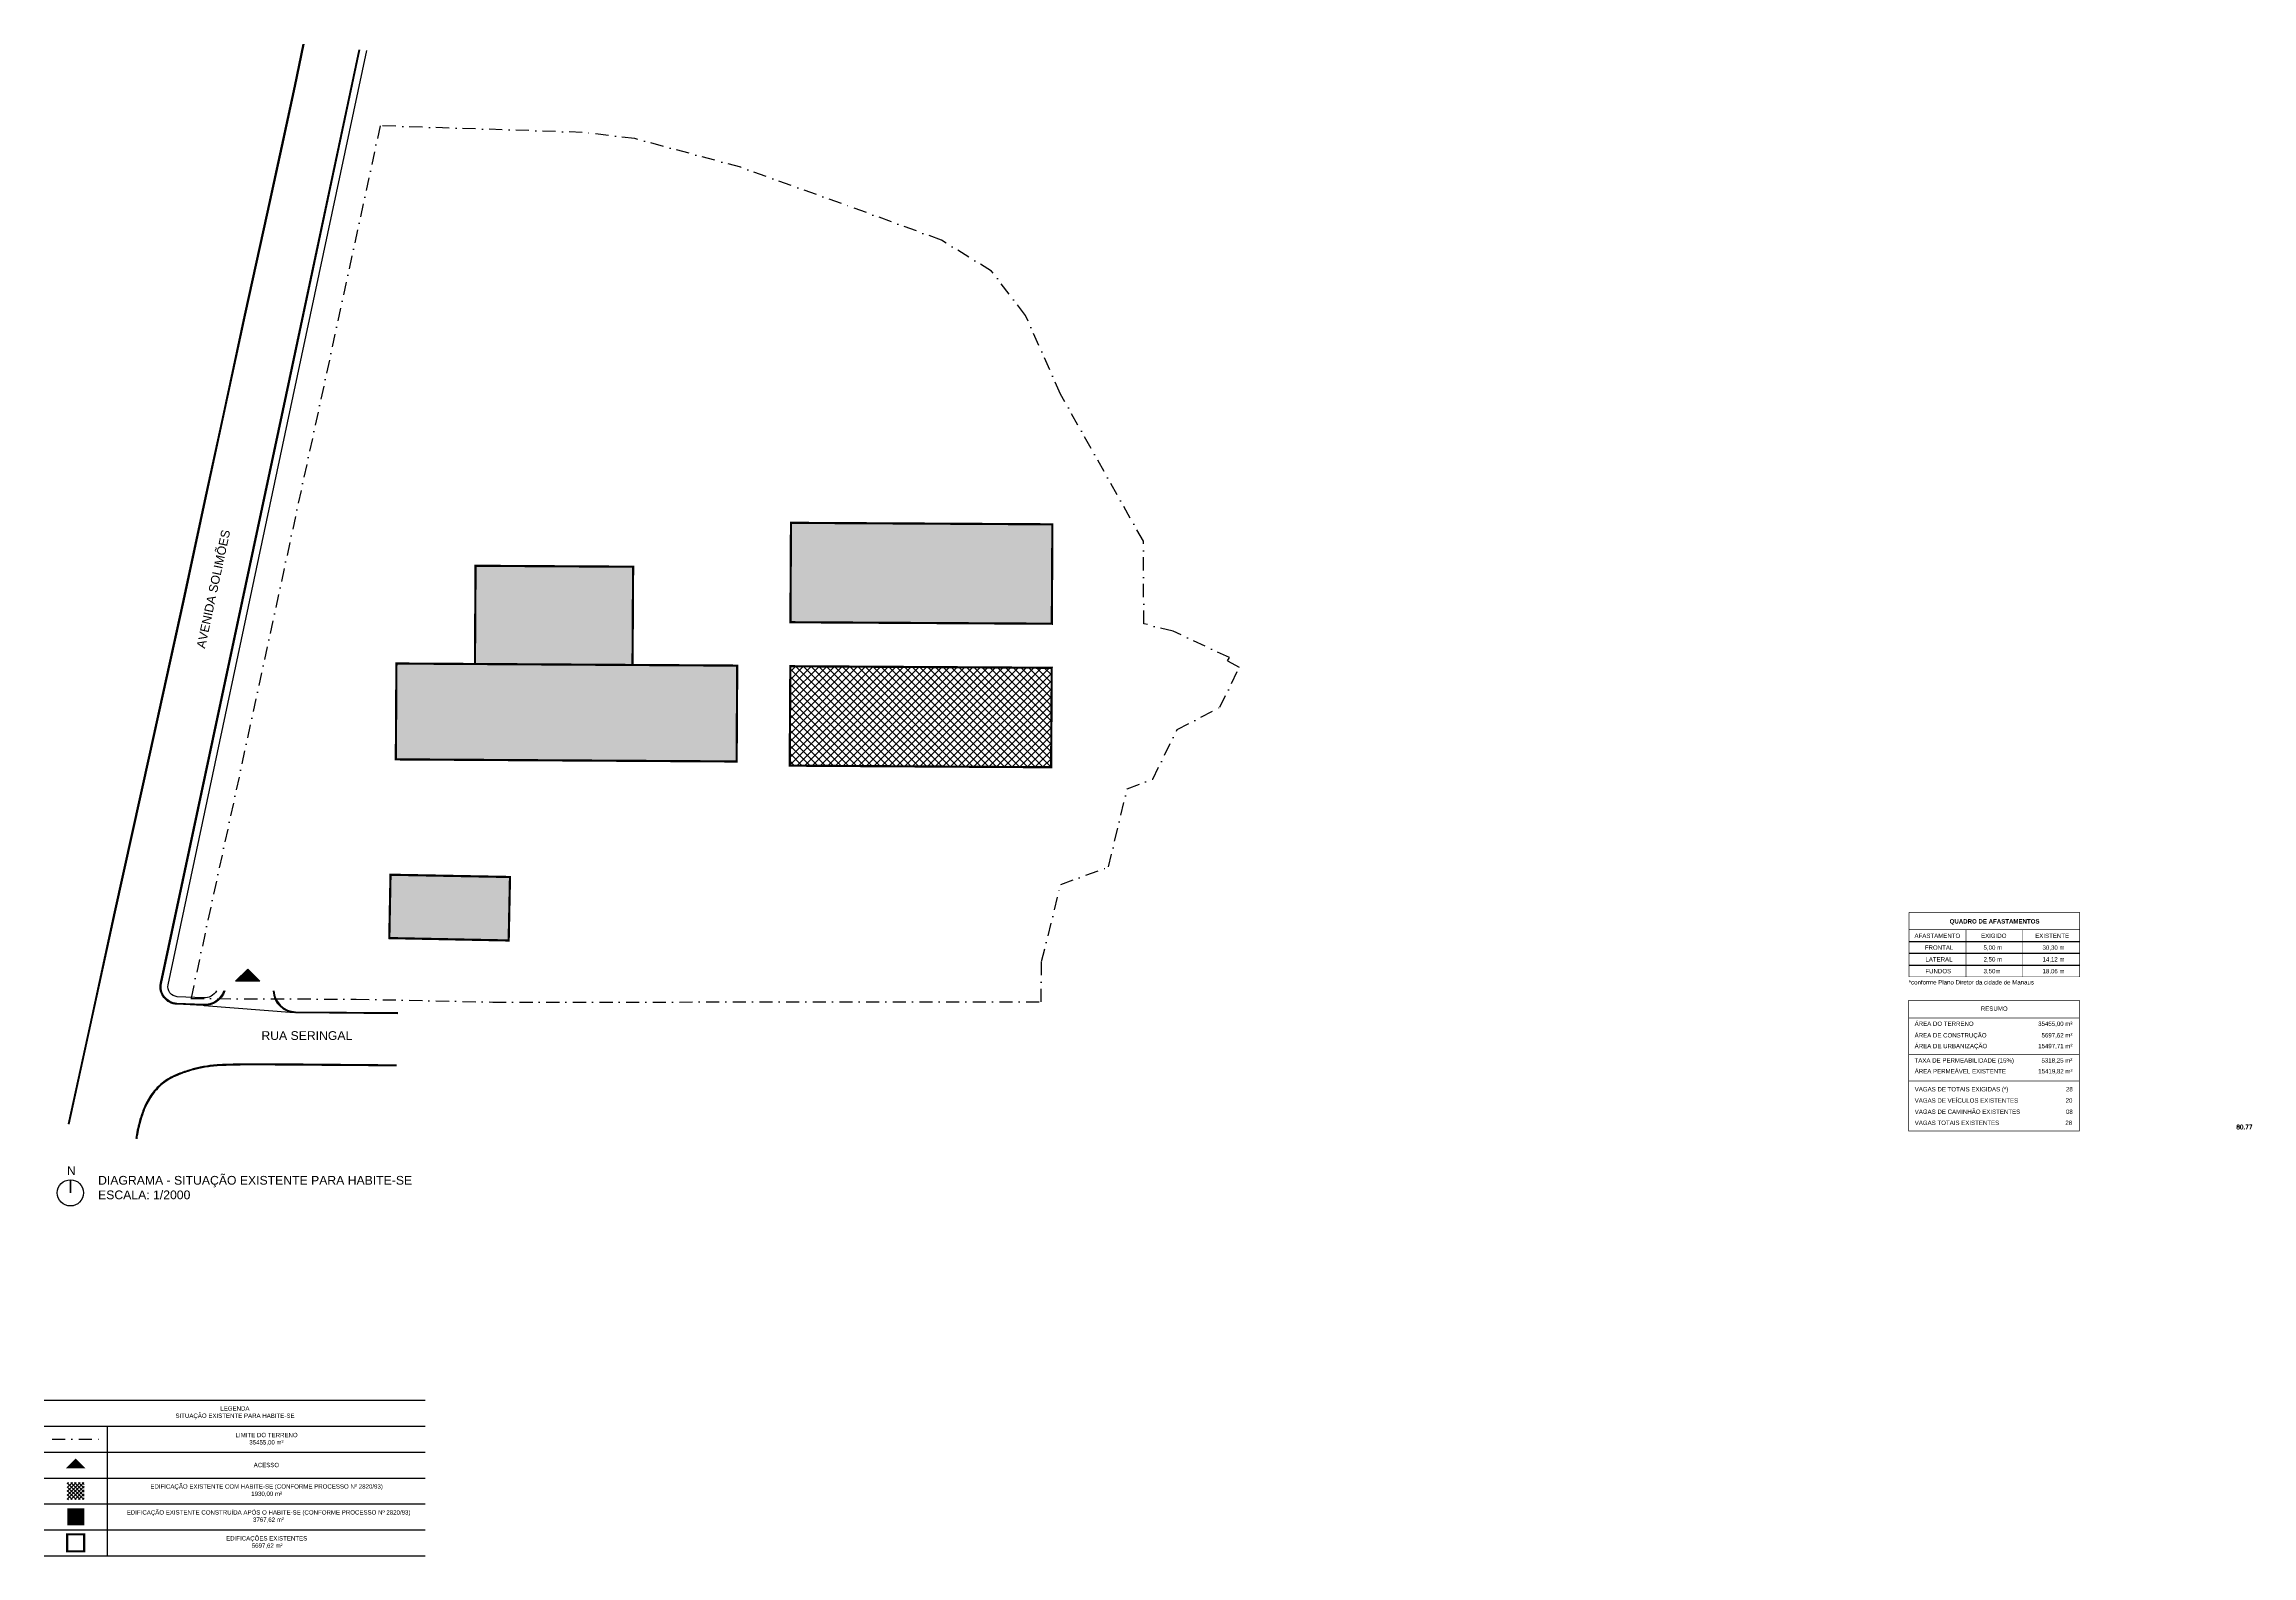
# Model space of a CAD drawing. Header units: inches. Extents: x 1286 to 7442, y -84 to 3420.
# Drawn here: x 1286 to 1791, y -84 to 262 of the extents above; entities that cross this region are included whole.
import ezdxf

# ---------------------------------------------------------------- set-up
doc = ezdxf.new("R2010")
doc.units = ezdxf.units.IN
doc.header["$LTSCALE"] = 3
doc.header["$MEASUREMENT"] = 0
doc.linetypes.add('DASHDOT', pattern=[1, 0.5, -0.25, 0, -0.25])
for name, color, linetype in [('ARQ_HATCH', 8, 'Continuous'), ('ARQ_INDICAÇÃO', 133, 'Continuous'), ('ARQ_LIMITE', 6, 'DASHDOT'), ('ARQ_PONTO', 133, 'Continuous'), ('ARQ_RUA', 250, 'Continuous'), ('ARQ_TEXTO', 133, 'Continuous')]:
    doc.layers.add(name, color=color, linetype=linetype)
doc.layers.add('ARQ_TOPOGRAFIA', color=8, linetype='Continuous', lineweight=5)
doc.styles.add('1-500', font='arial.ttf', dxfattribs={"height": 1})
doc.styles.add('ROMAN', font='romans__.ttf', dxfattribs={"height": 0.75})

msp = doc.modelspace()

# ---------------------------------------------------------------- hatches: boundary and pattern name
at = {"layer": 'ARQ_HATCH', "transparency": 33554559}
h = msp.add_hatch(color=12, dxfattribs=at)
h.dxf.hatch_style = 1
h.paths.add_polyline_path([(1444.128, 119.52), (1366.139, 120.002), (1366.004, 98.062), (1443.992, 97.581)])
h.paths.add_polyline_path([(1420.307, 142.148), (1384.248, 142.37), (1384.109, 119.891), (1420.168, 119.668)])
h.paths.add_polyline_path([(1516.252, 151.854), (1456.433, 152.199), (1456.302, 129.449), (1516.121, 129.104)])
h.paths.add_polyline_path([(1392.131, 71.144), (1364.786, 71.663), (1364.511, 57.165), (1391.829, 56.618)])
at = {"layer": 'ARQ_HATCH'}
h = msp.add_hatch(dxfattribs=at)
h.set_pattern_fill('ANSI37', color=8, scale=10)
h.paths.add_polyline_path([(1516.102, 119.012), (1456.283, 119.38), (1456.143, 96.63), (1515.962, 96.262)])
h = msp.add_hatch(dxfattribs=at)
h.set_pattern_fill('ANSI37', color=8, scale=5)
h.paths.add_polyline_path([(1294.699, -67.43), (1290.811, -67.43), (1290.811, -71.318), (1294.699, -71.318)])
at = {"layer": 'ARQ_HATCH', "transparency": 33554559}
h = msp.add_hatch(color=12, dxfattribs=at)
h.dxf.hatch_style = 1
h.paths.add_polyline_path([(1294.699, -73.364), (1290.811, -73.364), (1290.811, -77.252), (1294.699, -77.252)])
at = {"layer": 'ARQ_INDICAÇÃO'}
h = msp.add_hatch(color=256, dxfattribs=at)
h.dxf.hatch_style = 1
h.paths.add_polyline_path([(1329.32, 47.29), (1332.12, 50.09), (1334.92, 47.29)])
h = msp.add_hatch(color=256, dxfattribs=at)
h.dxf.hatch_style = 1
h.paths.add_polyline_path([(1290.515, -64.186), (1292.755, -61.946), (1294.995, -64.186)])

# ---------------------------------------------------------------- linework, layer by layer
at = {"color": 5, "const_width": 0.5}
for points in [[(1456.302, 129.449), (1516.121, 129.104), (1516.252, 151.854), (1456.433, 152.199)], [(1384.109, 119.891), (1420.168, 119.668), (1420.307, 142.148), (1384.248, 142.37)], [(1443.992, 97.581), (1366.004, 98.062), (1366.139, 120.002), (1444.128, 119.52)], [(1456.143, 96.63), (1515.962, 96.262), (1516.102, 119.012), (1456.283, 119.38)], [(1290.811, -83.187), (1294.699, -83.187), (1294.699, -79.299), (1290.811, -79.299)]]:
    msp.add_lwpolyline(points, close=True, dxfattribs=at)
msp.add_lwpolyline([(1364.511, 57.165), (1391.829, 56.618), (1392.131, 71.144), (1364.786, 71.663), (1364.511, 57.165)], dxfattribs=at)
at = {"layer": 'ARQ_INDICAÇÃO', "linetype": 'ByBlock', "const_width": 0.14}
for points in [[(1712.299, 63.078), (1751.346, 63.078)], [(1712.299, 48.295), (1712.299, 63.078)], [(1751.346, 63.078), (1751.346, 48.295)], [(1712.299, 59.075), (1751.346, 59.075)], [(1725.315, 59.075), (1725.315, 48.295)], [(1738.33, 59.075), (1738.33, 48.295)], [(1712.299, 48.295), (1751.346, 48.295)], [(1712.229, 38.896), (1751.276, 38.896)], [(1712.229, 30.563), (1751.276, 30.563)], [(1712.229, 24.482), (1751.276, 24.482)]]:
    msp.add_lwpolyline(points, dxfattribs=at)
at = {"layer": 'ARQ_INDICAÇÃO'}
for points in [[(1712.299, 56.38), (1751.346, 56.38)], [(1712.299, 53.685), (1751.346, 53.685)], [(1712.299, 50.99), (1751.346, 50.99)], [(1329.32, 47.29), (1332.12, 50.09), (1334.92, 47.29), (1329.32, 47.29)], [(1285.527, -48.602), (1372.732, -48.602)], [(1285.527, -54.537), (1372.732, -54.537)], [(1299.983, -54.537), (1299.983, -84.21)], [(1285.527, -60.472), (1372.732, -60.472)], [(1285.527, -66.406), (1372.732, -66.406)], [(1285.527, -72.341), (1372.732, -72.341)], [(1285.527, -78.276), (1372.732, -78.276)], [(1285.527, -84.21), (1372.732, -84.21)]]:
    msp.add_lwpolyline(points, dxfattribs=at)
at = {"layer": 'ARQ_INDICAÇÃO', "linetype": 'ByBlock', "const_width": 0.14}
msp.add_lwpolyline([(1712.229, 13.014), (1751.276, 13.014), (1751.276, 42.899), (1712.229, 42.899)], close=True, dxfattribs=at)
at = {"layer": 'ARQ_INDICAÇÃO', "const_width": 0.4}
msp.add_lwpolyline([(1291.527, 1.859), (1291.527, -1.141)], dxfattribs=at)
at = {"layer": 'ARQ_INDICAÇÃO'}
msp.add_circle((1291.527, -1.141), 3, dxfattribs=at)
at = {"layer": 'ARQ_LIMITE', "ltscale": 2}
msp.add_lwpolyline([(1533.345, 91.354), (1539.202, 93.554), (1544.83, 104.92), (1554.541, 109.975), (1559.032, 119.114), (1556.349, 120.588), (1556.769, 121.36), (1543.891, 127.382), (1537.172, 129.104), (1537.068, 147.977), (1518.123, 181.641), (1510.09, 199.669), (1502.341, 209.816), (1490.861, 216.902), (1467.983, 225.269), (1444.921, 233.571), (1420.735, 240.122), (1408.659, 241.553), (1362.415, 243.07), (1319.128, 43.327), (1356.893, 43.193), (1388.226, 42.531), (1513.662, 42.552), (1513.772, 51.782), (1518.174, 69.445), (1529.092, 73.439)], close=True, dxfattribs=at)
msp.add_lwpolyline([(1287.334, -57.504), (1298.176, -57.504)], dxfattribs=at)
at = {"layer": 'ARQ_RUA'}
for points in [[(1291.091, 14.637), (1296.024, 37.339), (1301.656, 63.198), (1309.569, 99.049), (1317.355, 134.422), (1322.482, 158.313), (1326.332, 176.044), (1331.391, 199.73), (1336.591, 223.318), (1339.869, 238.375), (1342.834, 252.166), (1344.837, 261.743)], [(1291.287, 14.6), (1296.219, 37.297), (1301.852, 63.155), (1309.764, 99.006), (1317.55, 134.379), (1322.677, 158.271), (1326.527, 176.002), (1331.586, 199.688), (1336.786, 223.275), (1340.065, 238.333), (1343.03, 252.125), (1345.037, 261.723)], [(1322.141, 41.725), (1342.708, 40.123)]]:
    msp.add_lwpolyline(points, dxfattribs=at)
for points in [[(1326.873, 45.109, -0.3341067), (1321.9, 41.731), (1315.89, 42.021, -0.4623833), (1312.17, 46.849), (1340.84, 181.521), (1357.597, 260.472)], [(1326.661, 45.11, -0.3301922), (1321.91, 41.931), (1315.9, 42.221, -0.4623833), (1312.366, 46.807), (1341.035, 181.479), (1357.797, 260.452)], [(1324.976, 45.116, -0.282847), (1321.984, 43.469), (1315.974, 43.759, -0.4623833), (1313.872, 46.487), (1342.542, 181.158), (1359.339, 260.298)], [(1337.918, 45.07, 0.3985236), (1343.069, 40.107), (1366.465, 39.914)], [(1338.118, 45.07, 0.3979541), (1343.071, 40.307), (1366.47, 40.114)], [(1366.158, 28.097, 0.0013198), (1331.982, 28.347, 0.005738), (1325.547, 28.172, 0.0216253), (1323.844, 28.032, 0.0216335), (1320.887, 27.53, 0.0249011), (1318.37, 26.857, 0.0249043), (1315.518, 25.78, 0.0378832), (1313.746, 24.843, 0.0379147), (1312.124, 23.64, 0.0386805), (1310.733, 22.233, 0.0386647), (1309.74, 20.857, 0.0263398), (1308.557, 18.665, 0.0263358), (1307.999, 17.307, 0.0163672), (1307.292, 15.053, 0.0163672), (1306.835, 13.179, 0.0162426), (1306.504, 11.293)], [(1366.153, 27.897), (1366.153, 27.897, 0.0013196), (1331.983, 28.147, 0.0057362), (1325.554, 27.972, 0.0216253), (1323.869, 27.834, 0.0216335), (1320.929, 27.334, 0.0249011), (1318.431, 26.666, 0.0249043), (1315.598, 25.596, 0.0378832), (1313.853, 24.673, 0.0379147), (1312.255, 23.489, 0.0386805), (1310.886, 22.103, 0.0386647), (1309.911, 20.753, 0.0263398), (1308.738, 18.58, 0.0263358), (1308.188, 17.241, 0.0163672), (1307.484, 15, 0.0163672), (1307.031, 13.138, 0.0163672), (1306.7, 11.251)]]:
    msp.add_lwpolyline(points, format="xyb", dxfattribs=at)

# ---------------------------------------------------------------- texts
at = {"layer": 'ARQ_PONTO', "insert": (1309.85, 74.728), "char_height": 2, "attachment_point": 1, "rotation": 77.88793, "style": '1-500'}
msp.add_mtext_dynamic_manual_height_columns('\\pi50.136;AVENIDA SOLIMÕES', width=127.76305, gutter_width=5, heights=[0], dxfattribs=at)
at = {"layer": 'ARQ_PONTO', "attachment_point": 1, "style": '1-500'}
for s, width, gutter_width, insert, char_height in [('\\pi21.936;RUA SERINGAL', 64.35696, 5, (1313.306, 35.857), 2), ('N', 2.16763, 10, (1290.735, 4.96), 2), ('DIAGRAMA - SITUAÇÃO EXISTENTE PARA HABITE-SE\\PESCALA: 1/2000', 71.74988, 10, (1297.868, 2.734), 2), ('\\pi10.303;LEGENDA\\P\\pi0.036378;SITUAÇÃO EXISTENTE PARA HABITE-SE', 27.1819, 5, (1315.538, -49.975), 1), ('\\pi0.05616;LIMITE DO TERRENO\\P\\pi3.1946;35455,00 m²', 14.1512, 5, (1329.282, -56.061), 1), ('\\pi0.005;ACESSO', 5.76989, 5, (1333.472, -62.922), 1), ('\\pi0.060252;EDIFICAÇÃO EXISTENTE COM HABITE-SE (CONFORME PROCESSO Nº 2820/93)\\P\\pi23.143;1930,00 m²', 53.17712, 5, (1309.769, -67.83), 1), ('\\pi0.060252;EDIFICAÇÃO EXISTENTE CONSTRUÍDA APÓS O HABITE-SE (CONFORME PROCESSO Nº 2820/93)\\P\\pi28.957;3767,62 m²', 64.89881, 5, (1304.367, -73.765), 1), ('\\pi17.404;EDIFICAÇÕES EXISTENTES\\P\\pi22.873; 5697,62 m²', 53.17712, 5, (1309.769, -79.699), 1)]:
    msp.add_mtext_dynamic_manual_height_columns(s, width=width, gutter_width=gutter_width, heights=[0], dxfattribs=dict(at, insert=insert, char_height=char_height))
at = {"layer": 'ARQ_TEXTO', "char_height": 1, "attachment_point": 1, "style": '1-500'}
for s, insert, width in [('\\pi0.54807;{\\fArial|b1|i0|c0|p34;QUADRO DE AFASTAMENTOS}', (1721.028, 61.496), 21.53407), ('AFASTAMENTO', (1713.529, 58.194), 10.94669), ('EXIGIDO', (1728.761, 58.194), 6.05767), ('EXISTENTE', (1741.146, 58.194), 8.08246), ('\\pi0.94447;FRONTAL ', (1714.956, 55.499), 8.24433), ('\\pi0.05616;LATERAL', (1715.973, 52.804), 6.17166), ('5,00 m', (1729.339, 55.499), 5.32291), ('2,50 m', (1729.339, 52.804), 5.08106), ('30,30 m', (1742.824, 55.499), 5.44385), ('*conforme Plano Diretor da cidade de Manaus', (1712.213, 47.544), 28.61095), ('\\pi1.2668;FUNDOS', (1714.761, 50.109), 8.24433), ('3,50m', (1729.339, 50.109), 5.38336), ('18,06 m', (1742.824, 50.109), 5.202), ('\\pi1.6186;RESUMO', (1727.098, 41.517), 9.19618), ('ÁREA DO TERRENO^I^I^I           35455,00 m²', (1713.567, 38.063), 39.2467), ('ÁREA DE CONSTRUÇÃO^I^I             5697,62 m²', (1713.567, 35.422), 39.2467), ('ÁREA DE URBANIZAÇÃO^I^I           15497,71 m²', (1713.567, 32.96), 39.2467), (' TAXA DE PERMEABILIDADE (15%)^I              5318,25 m²', (1713.159, 29.663), 38.48018), ('ÁREA PERMEÁVEL EXISTENTE^I           15419,82 m²', (1713.583, 27.201), 38.48018), ('VAGAS DE VEÍCULOS EXISTENTES                            20', (1713.579, 20.5), 38.39377), ('VAGAS DE TOTAIS EXIGIDAS (*)                                  28', (1713.582, 23.079), 38.39377), ('VAGAS DE CAMINHÃO EXISTENTES                           08', (1713.584, 17.929), 38.39377), ('VAGAS TOTAIS EXISTENTES                                       28', (1713.588, 15.392), 38.39377)]:
    msp.add_mtext(s, dxfattribs=dict(at, insert=insert, width=width))
at = {"layer": 'ARQ_TEXTO', "color": 1, "insert": (1742.828, 52.804), "char_height": 1, "width": 5.08106, "attachment_point": 1, "style": '1-500'}
msp.add_mtext('{\\C256;14,12 m}', dxfattribs=at)
at = {"layer": 'ARQ_TOPOGRAFIA', "style": 'ROMAN'}
msp.add_text('80.77', height=0.95, dxfattribs=at).set_placement((1787.191, 13.46))

doc.saveas('drawing.dxf')
